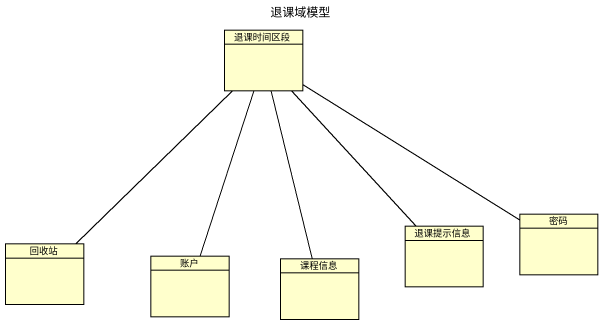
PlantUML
@startuml
title 退课域模型
hide circle
hide empty members
class 退课时间区段
class 回收站
class 退课提示信息
class 密码
class 账户
class 课程信息
退课时间区段 -- 回收站
退课时间区段 -- 退课提示信息
退课时间区段 -- 密码
退课时间区段 -- 账户
退课时间区段 -- 课程信息
@enduml
